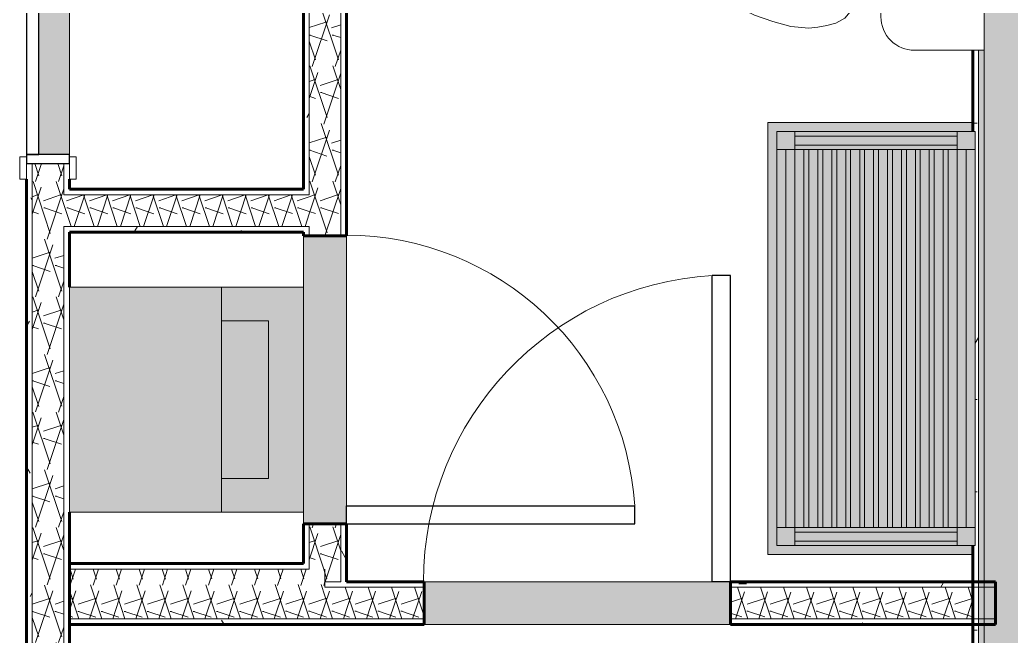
# Model space of a CAD drawing. Header units: inches. Extents: x -4169 to -1846, y 9706 to 12377.
# Drawn here: x -3448.8 to -3338.7, y 10239.3 to 10307.8 of the extents above; entities that cross this region are included whole.
import ezdxf

# ---------------------------------------------------------------- set-up
doc = ezdxf.new("R2010")
doc.units = ezdxf.units.IN
doc.header["$MEASUREMENT"] = 0
for name, color, linetype, lineweight in [('0-1', 7, 'Continuous', 5), ('0-2', 10, 'Continuous', 18), ('A-DOOR-1', 7, 'Continuous', 9), ('A-DOOR-2', 50, 'Continuous', 30), ('A-DOOR-FRAM-1', 50, 'Continuous', 30), ('A-WALL', 113, 'Continuous', 18), ('A-WALL-1', 8, 'Continuous', 5), ('A-WALL-4', 250, 'Continuous', 60), ('A-WALL-5', 10, 'Continuous', 18), ('A-WALL-PATT-1', 7, 'Continuous', 9), ('A-WALL-PATT-2', 253, 'Continuous', 9), ('A-WALL-PATT-4', 111, 'Continuous', 9), ('I-WALL-2', 2, 'Continuous', 5), ('I-WALL-3', 2, 'Continuous', 60), ('P-SANR-FIXT-2', 7, 'Continuous', 9), ('P-SANR-FIXT-3', 55, 'Continuous', 9), ('Q-CASE-1', 253, 'Continuous', 9), ('Q-CASE-2', 7, 'Continuous', 9)]:
    doc.layers.add(name, color=color, linetype=linetype, lineweight=lineweight)
pattern_1 = [(0, (0, 0), (20.48, 5.12), [0.845, -14.515, 0.845, -14.515, -81.92]), (0, (0, 0), (20.48, 5.12), [-30.72, 0.845, -29.875, 0.845, -14.515, -35.84]), (0, (0, 0), (20.48, 5.12), [-76.8, 0.845, -9.395, 0.845, -24.755]), (120, (7.68, 2.56), (-14.67405006737632, 15.1762002695053), [0.8449999999999999, -14.515, 0.8449999999999999, -14.515, -81.91999999999999]), (120, (7.68, 2.56), (-14.67405006737632, 15.1762002695053), [-30.72, 0.8449999999999999, -29.875, 0.8449999999999999, -14.515, -35.84]), (120, (7.68, 2.56), (-14.67405006737632, 15.1762002695053), [-76.79999999999998, 0.8449999999999999, -9.394999999999998, 0.8449999999999999, -24.755]), (240, (10.24, 12.8), (-5.805949932623669, -20.2962002695053), [0.845, -14.515, 0.845, -14.515, -81.92]), (240, (10.24, 12.8), (-5.805949932623669, -20.2962002695053), [-30.72, 0.845, -29.875, 0.845, -14.515, -35.84]), (240, (10.24, 12.8), (-5.805949932623669, -20.2962002695053), [-76.8, 0.845, -9.395, 0.845, -24.755])]
pattern_2 = [(161.57, (0.32, 0.32), (-2.560496184573631, -0.0005373861552858683), [0, -18.214, 2.022, 0]), (18.43, (-0.32, 0.32), (-2.560496184573631, 0.0005373861552860904), [0, -18.214, 2.022, 0]), (108.43, (0.32, 0.32), (1.279220909290681, -6.400876726295667), [6.069999999999999, -14.166]), (71.57, (-0.32, 0.32), (1.279220909290681, 6.400876726295667), [6.07, -14.166])]

# ---------------------------------------------------------------- blocks, each defined once
blk = doc.blocks.new('SLIDING - FLUSH - 4-0 x 6-8-2636079-ENLARGED RCP - 1ST FLOOR PLAN')
at = {"layer": 'A-DOOR-1'}
for p, q in [((-24.2500000000001, 3.000000000000026), (-26.7500000000001, 3.000000000000026)), ((-26.7500000000001, 3.000000000000026), (-26.7500000000001, 2.250000000000026)), ((-26.7500000000001, 2.250000000000026), (-24.2500000000001, 2.250000000000026)), ((-24.2500000000001, 2.250000000000026), (-24.2500000000001, 3.000000000000026)), ((26.74999999999987, 3.000000000000026), (24.24999999999988, 3.000000000000026)), ((24.24999999999988, 3.000000000000026), (24.24999999999988, 2.250000000000026)), ((24.24999999999988, 2.250000000000026), (26.74999999999987, 2.250000000000026)), ((26.74999999999987, 2.250000000000026), (26.74999999999987, 3.000000000000026)), ((-24.25000000000009, -2.500000000038504), (-26.7500000000001, -2.500000000038504)), ((-26.7500000000001, -2.500000000038504), (-26.7500000000001, -3.250000000038195)), ((-26.7500000000001, -3.250000000038195), (-24.25000000000009, -3.250000000038195)), ((-24.25000000000009, -3.250000000038195), (-24.25000000000009, -2.500000000038504)), ((26.74999999999989, -2.500000000038504), (24.24999999999991, -2.500000000038504)), ((24.24999999999991, -2.500000000038504), (24.24999999999991, -3.250000000038195)), ((24.24999999999991, -3.250000000038195), (26.74999999999989, -3.250000000038195)), ((26.74999999999989, -3.250000000038195), (26.74999999999989, -2.500000000038504))]:
    blk.add_line(p, q, dxfattribs=at)
at = {"layer": 'A-DOOR-2'}
for p, q in [((0.9999999999999057, 2.250000000000026), (-24.00000000000011, 2.250000000000026)), ((-24.00000000000011, 2.250000000000026), (-24.00000000000011, 0.8750000000000295)), ((0.9999999999999057, 0.8750000000000295), (0.9999999999999057, 2.250000000000026)), ((-24.00000000000011, 0.8750000000000295), (0.9999999999999057, 0.8750000000000295)), ((23.99999999999988, 0.8750000000000295), (-1.000000000000095, 0.8750000000000295)), ((-1.000000000000095, 0.8750000000000295), (-1.000000000000095, -0.5000000000000034)), ((23.99999999999988, -0.5000000000000034), (23.99999999999988, 0.8750000000000295)), ((-1.000000000000095, -0.5000000000000034), (23.99999999999988, -0.5000000000000034))]:
    blk.add_line(p, q, dxfattribs=at)
at = {"layer": 'A-DOOR-FRAM-1'}
for p, q in [((-24.0000000000001, 2.250000000000026), (-25.0000000000001, 2.250000000000026)), ((-25.0000000000001, 2.250000000000026), (-25.0000000000001, -2.500000000038503)), ((-24.0000000000001, -2.500000000038503), (-24.0000000000001, 2.250000000000026)), ((23.99999999999988, 2.249999999999949), (23.99999999999988, -2.500000000000038)), ((24.9999999999999, 2.249999999999949), (23.99999999999988, 2.249999999999949)), ((24.9999999999999, -2.500000000000038), (24.9999999999999, 2.249999999999949)), ((-25.0000000000001, -2.500000000038503), (-24.0000000000001, -2.500000000038503)), ((23.99999999999988, -2.500000000000038), (24.9999999999999, -2.500000000000038))]:
    blk.add_line(p, q, dxfattribs=at)
blk = doc.blocks.new('SWING - SINGLE - FLUSH - 2-8 x 6-8 - PASSAGE-2632542-ENLARGED RCP - 1ST FLOOR PLAN')
at = {"layer": 'A-DOOR-1'}
blk.add_arc((16.00000000000093, 2.37499999999944), 32.06659275674492, 93.57587052023096, 179.9999999999998, dxfattribs=at)
at = {"layer": 'A-DOOR-2'}
for p, q in [((14, 2.374999999999781), (14, 34.37916177666408)), ((16.00000000000093, 34.37916177666408), (14, 34.37916177666408)), ((16.00000000000093, 2.374999999999781), (16.00000000000093, 34.37916177666408)), ((16.00000000000093, 2.374999999999781), (14, 2.374999999999781))]:
    blk.add_line(p, q, dxfattribs=at)
blk = doc.blocks.new('Stacked Washer and Dryer - 26_x25_ - Private-1372850-ENLARGED RCP - 1ST FLOOR PLAN')
at = {"layer": 'P-SANR-FIXT-3'}
blk.add_hatch(color=256, dxfattribs=at).paths.add_polyline_path([(25.99999999999809, -12.49999999998684), (25.99999999999622, 12.50000000001515), (-5.371703082346357e-12, 12.50000000001319), (-3.495870259939693e-12, -12.4999999999888), (17.08064247629943, -12.49999999998752)], flags=0)
at = {"layer": 'P-SANR-FIXT-2'}
for p, q in [((26.00000000000047, 12.50000000000033), (8.686384944667224e-13, 12.50000000000033)), ((8.701080220912921e-13, -12.49999999999967), (8.701080220912921e-13, 12.50000000000033)), ((16.90625000000028, -12.49999999999867), (16.90625000000028, 12.50000000000132)), ((26.00000000000047, 12.50000000000033), (26.00000000000047, -12.49999999999967)), ((22.09375000000043, 8.749999999999945), (16.90625000000028, 8.749999999999945)), ((22.09375000000043, -8.74999999999979), (22.09375000000043, 8.749999999999945)), ((16.90625000000028, -8.74999999999979), (22.09375000000043, -8.74999999999979)), ((8.701080220912921e-13, -12.49999999999967), (26.00000000000047, -12.49999999999967))]:
    blk.add_line(p, q, dxfattribs=at)
blk = doc.blocks.new('SWING - SINGLE - FLUSH - 2-10 x 6-8 - PRIVACY-2632541-ENLARGED RCP - 1ST FLOOR PLAN')
at = {"layer": 'A-DOOR-1'}
blk.add_arc((17.00000000000093, 2.374999999999297), 34.06659275674493, 93.36568699838678, 179.9999999999998, dxfattribs=at)
at = {"layer": 'A-DOOR-2'}
for p, q in [((15, 2.374999999999781), (15, 36.38283353955165)), ((17.00000000000093, 36.38283353955165), (15, 36.38283353955165)), ((17.00000000000093, 2.374999999999781), (17.00000000000093, 36.38283353955165)), ((17.00000000000093, 2.374999999999781), (15, 2.374999999999781))]:
    blk.add_line(p, q, dxfattribs=at)
blk = doc.blocks.new('Toilet-Domestic-3D - Toilet-Domestic-3D-1372870-ENLARGED RCP - 1ST FLOOR PLAN')
at = {"layer": 'P-SANR-FIXT-2'}
for p, q in [((-2.739764113511752, 11.00000000000004), (-1.873738709727293, 11.50000000000007)), ((-1.8737387097273, 11.50000000000006), (-0.5000000000001319, 12.00000000000002)), ((-0.5000000000001313, 12.00000000000002), (0.5000000000001497, 12.00000000000002)), ((0.5000000000001499, 12.00000000000002), (1.87373870972732, 11.50000000000006)), ((1.873738709727307, 11.50000000000006), (2.73976411351174, 11.00000000000005)), ((-5.127195089653483, 8.000000000000119), (-3.739764113511693, 10.0000000000001)), ((-3.739764113511675, 10.00000000000013), (-2.739764113511752, 11.00000000000004)), ((2.739764113511739, 11.00000000000005), (3.73976411351172, 10.00000000000006)), ((3.739764113511725, 10.00000000000005), (5.127195089653514, 8.00000000000006)), ((-6.059810405963483, 6.000000000000149), (-5.127195089653489, 8.000000000000112)), ((5.12719508965351, 8.000000000000068), (6.059810405963534, 6.000000000000026)), ((-6.787750874495902, 4.000000000000084), (-6.05981040596345, 6.000000000000223)), ((6.05981040596353, 6.000000000000034), (6.787750874495948, 3.999999999999969)), ((-7.325688514504693, 1.99238939618356), (-6.787750874495926, 4.000000000000002)), ((6.787750874495935, 4.000000000000014), (7.325688514504699, 1.99238939618353)), ((-7.50000000000002, -2.626845807189435e-14), (-7.325688514504699, 1.992389396183531)), ((7.325688514504699, 1.992389396183527), (7.50000000000002, -8.759659664292484e-14)), ((-7.412844257252363, -0.9961946980916817), (-7.50000000000002, -3.647082635893638e-14)), ((-7.235846299147757, -1.999999999999842), (-7.412844257252363, -0.9961946980916907)), ((7.412844257252371, -0.9961946980917603), (7.235846299147749, -1.999999999999968)), ((7.500000000000021, -7.083352582108447e-14), (7.412844257252374, -0.9961946980917403)), ((-6.967897106716618, -2.999999999999916), (-7.235846299147756, -1.999999999999837)), ((7.235846299147753, -1.999999999999948), (6.967897106716618, -2.999999999999932)), ((-6.401133212130356, -3.999999999999926), (-6.967897106716618, -2.999999999999912)), ((6.967897106716618, -2.999999999999936), (6.40113321213035, -3.999999999999953)), ((-5.209379619536154, -4.999999999999911), (-6.401133212130357, -3.999999999999923)), ((6.401133212130349, -3.999999999999955), (5.209379619536155, -4.999999999999936)), ((-3.835640909808955, -5.499999999999876), (-5.209379619536155, -4.99999999999991)), ((-4.861662917351556, -8.023778450744098), (-5.209379619536154, -4.999999999999911)), ((-0.9999999999997728, -5.999999999999972), (-3.835640909808916, -5.499999999999884)), ((3.835640909808861, -5.499999999999932), (0.9999999999997848, -5.999999999999972)), ((5.209379619536155, -4.999999999999937), (3.835640909808857, -5.499999999999933)), ((4.861662917351547, -8.023778450744098), (5.209379619536154, -4.999999999999936)), ((0.9999999999997808, -5.999999999999972), (-0.9999999999997728, -5.999999999999972)), ((6.24999999999998, -8.023778450744098), (-6.250000000000018, -8.023778450744098)), ((-9.976221549255797, -11.74999999999998), (-9.976221549255797, -19.47622154925572)), ((9.976221549255834, -19.47622154925572), (9.976221549255834, -11.74999999999989)), ((-9.976221549255797, -19.47622154925572), (9.976221549255834, -19.47622154925572))]:
    blk.add_line(p, q, dxfattribs=at)
for centre, radius, start, end in [((-6.249999999999996, -11.74999999999996), 3.726221549255814, 90.00000000000034, 180.0000000000004), ((6.250000000000004, -11.74999999999991), 3.726221549255821, 3.244165775092787e-13, 90.00000000000044)]:
    blk.add_arc(centre, radius, start, end, dxfattribs=at)
blk = doc.blocks.new('Bath Vanity - Bath Vanity 48_-V11-ENLARGED RCP - 1ST FLOOR PLAN')
at = {"layer": 'Q-CASE-1'}
h = blk.add_hatch(color=256, dxfattribs=at)
h.paths.add_polyline_path([(23.73770491802258, -23.00000000002649), (23.73770491802292, -21.00000000000324), (21.73770491801315, -21.00000000000221), (21.73770491802338, -23.00000000002546)], flags=0)
h.paths.add_polyline_path([(23.73770491803247, -3.00000000000324), (23.73770491802395, -1.000000000004036), (21.73770491802372, -1.000000000003012), (21.7377049180227, -3.000000000002216), (23.23770491803259, -3.000000000002899)], flags=0)
h.paths.add_polyline_path([(-20.26229508197627, -21.16233373877827), (-20.26229508197627, -21.00000000000221), (-22.26229508198571, -20.99999999997885), (-22.26229508197821, -23.0000000000021), (-20.26229508197798, -23.00000000000312), (-20.26229508197764, -21.99999999998067)], flags=0)
h.paths.add_polyline_path([(-20.26229508196672, -2.999999999979877), (-20.26229508197764, -0.9999999999806731), (-22.26229508197718, -0.99999999997965), (-22.26229508197616, -2.999999999978854), (-20.76229508196695, -2.999999999979536)], flags=0)
for points in [[(21.73770491802338, -1.249999980057097), (21.73770491802372, -1.000000000003055), (-20.26229508197764, -0.9999999999807158), (-20.26229508197832, -2.000000000002998), (21.73770491802304, -2.000000000025338)], [(-21.76229508197695, -4.000000000003367), (-21.76229508197627, -2.999999999979039), (-22.26229508197752, -2.999999999978868), (-22.26229508197752, -20.99999999997886), (-21.76229508198582, -20.99999999997904), (-21.76229508197695, -4.279349718019673)], [(-20.76229508197036, -9.181818181788861), (-20.76229508196695, -2.999999999979543), (-21.76229508197627, -2.999999999979031), (-21.76229508198582, -20.99999999997903), (-20.7622950819765, -20.99999999997954), (-20.7622950819707, -10.18181818181319)], [(-20.26229508197559, -19.4545454545276), (-20.26229508196672, -2.999999999979891), (-20.76229508196695, -2.99999999997955), (-20.7622950819765, -20.99999999997955), (-20.26229508197627, -20.99999999997989), (-20.26229508197593, -19.99999999995556)], [(21.73770491802201, -4.000000000026564), (21.7377049180227, -3.000000000002234), (-20.26229508196672, -2.999999999979895), (-20.26229508196741, -4.000000000004224), (3.889688827275335, -4.000000000017014)], [(22.23770491801372, -19.45454545455011), (22.23770491802258, -3.000000000002401), (21.7377049180227, -3.00000000000223), (21.73770491801315, -21.00000000000223), (22.23770491801303, -21.0000000000024), (22.23770491801337, -19.99999999997807)], [(23.23770491802713, -13.2727272727413), (23.23770491803259, -3.000000000002906), (22.23770491802258, -3.000000000002394), (22.23770491801303, -21.00000000000239), (23.23770491802304, -21.0000000000029), (23.23770491802679, -13.81818181816926)], [(23.73770491802292, -21.00000000000325), (23.73770491802361, -3.000000000003253), (23.23770491803259, -3.000000000002912), (23.23770491802304, -21.00000000000291)], [(21.73770491802133, -5.54545454547885), (21.73770491802167, -4.545454545454521), (-20.26229508196775, -4.545454545432182), (-20.26229508196809, -5.545454545456511), (3.889688827274653, -5.5454545454693)], [(21.73770491802031, -7.090909090931307), (21.73770491802099, -6.090909090906807), (-20.26229508196843, -6.090909090884468), (-20.26229508196911, -7.090909090908967), (3.88968882727363, -7.090909090921757)], [(21.73770491801963, -8.636363636383594), (21.73770491802031, -7.636363636359095), (-20.26229508196911, -7.636363636336755), (-20.26229508196979, -8.636363636361255), (3.889688827272948, -8.636363636374044)], [(21.73770491801895, -10.18181818183588), (21.73770491801929, -9.181818181811552), (-20.26229508197013, -9.181818181789213), (-20.26229508197047, -10.18181818181354), (3.889688827272266, -10.18181818182633)], [(21.73770491801792, -11.72727272728834), (21.7377049180186, -10.72727272726384), (-20.26229508197082, -10.7272727272415), (-20.2622950819715, -11.727272727266), (3.889688827271243, -11.72727272727879)], [(21.73770491801724, -13.27272727274063), (21.73770491801758, -12.27272727271613), (-20.26229508197184, -12.27272727269379), (-20.26229508197218, -13.27272727271829), (3.889688827270561, -13.27272727273108)], [(21.73770491801622, -14.81818181819291), (21.7377049180169, -13.81818181816858), (-20.26229508197252, -13.81818181814625), (-20.2622950819732, -14.81818181817057), (3.889688827269537, -14.81818181818336)], [(21.73770491801553, -16.36363636364537), (21.73770491801622, -15.36363636362087), (-20.2622950819732, -15.36363636359853), (-20.26229508197389, -16.36363636362303), (3.889688827268855, -16.36363636363582)], [(21.73770491801485, -17.90909090909766), (21.73770491801519, -16.90909090907316), (-20.26229508197423, -16.90909090905082), (-20.26229508197457, -17.90909090907532), (3.889688827268173, -17.90909090908811)], [(21.73770491801383, -19.45454545454994), (21.73770491801451, -18.45454545452561), (-20.26229508197491, -18.45454545450328), (-20.26229508197559, -19.4545454545276), (3.88968882726715, -19.45454545454039)], [(21.73770491801315, -21.00000000000223), (21.73770491801349, -19.9999999999779), (-20.26229508197593, -19.99999999995556), (-20.26229508197627, -20.99999999997989), (3.889688827266468, -20.99999999999268)], [(21.73770491802338, -23.0000000000255), (21.73770491802372, -22.00000000000305), (-20.26229508197764, -21.99999999998071), (-20.26229508197798, -23.00000000000317), (3.889688827265445, -23.00000000001596)]]:
    blk.add_hatch(color=256, dxfattribs=at).paths.add_polyline_path(points, flags=0)
h = blk.add_hatch(color=256, dxfattribs=at)
h.paths.add_polyline_path([(24.73770491802372, -24.00000000002877), (24.73770491803566, -1.249999980058881), (23.73770491802429, -1.249999980058369), (23.73770491802327, -23.00000000002678), (-22.26229508197752, -23.00000000000239), (-22.26229508197684, -1.249999980033983), (-23.2622950819773, -1.249999980033472), (-23.26229508198923, -24.00000000000336), (23.73770491802258, -24.00000000002825)], flags=0)
h.paths.add_polyline_path([(21.7377049180244, -22.0000000000033), (21.73770491801383, -21.0000000000025), (-20.26229508197559, -20.99999999998017), (-20.26229508197661, -21.99999999998096), (3.889688827266468, -21.99999999999375)], flags=0)
h.paths.add_polyline_path([(21.73770491801997, -9.181818181811826), (21.73770491802031, -8.63636363638387), (-20.26229508196911, -8.63636363636153), (-20.26229508196945, -9.181818181789486), (3.889688827273289, -9.181818181802276)], flags=0)
h.paths.add_polyline_path([(21.73770491801929, -10.72727272726411), (21.73770491801963, -10.18181818183615), (-20.26229508196979, -10.18181818181382), (-20.26229508197013, -10.72727272724177), (3.889688827272607, -10.72727272725456)], flags=0)
h.paths.add_polyline_path([(21.73770491801588, -16.90909090907343), (21.73770491801622, -16.36363636364564), (-20.2622950819732, -16.3636363636233), (-20.26229508197354, -16.90909090905109), (3.889688827269196, -16.90909090906388)], flags=0)
h.paths.add_polyline_path([(21.73770491801417, -19.99999999997818), (21.73770491801451, -19.45454545455022), (-20.26229508197491, -19.45454545452788), (-20.26229508197525, -19.99999999995584), (3.889688827267491, -19.99999999996863)], flags=0)
h.paths.add_polyline_path([(21.73770491801826, -12.2727272727164), (21.7377049180186, -11.72727272728861), (-20.26229508197082, -11.72727272726627), (-20.26229508197116, -12.27272727269406), (3.889688827271584, -12.27272727270685)], flags=0)
h.paths.add_polyline_path([(21.73770491802099, -7.090909090931581), (-20.26229508196843, -7.090909090909242), (-20.26229508196843, -7.63636363633703), (21.73770491802099, -7.636363636359369)], flags=0)
h.paths.add_polyline_path([(21.73770491801519, -18.45454545452589), (21.73770491801553, -17.90909090909793), (-20.26229508197389, -17.90909090907559), (-20.26229508197423, -18.45454545450355), (3.889688827268514, -18.45454545451634)], flags=0)
h.paths.add_polyline_path([(21.73770491802201, -5.545454545479124), (-20.26229508196741, -5.545454545456784), (-20.26229508196775, -6.090909090884742), (21.73770491802167, -6.090909090907082)], flags=0)
h.paths.add_polyline_path([(21.73770491801758, -13.81818181816886), (21.73770491801792, -13.2727272727409), (-20.2622950819715, -13.27272727271856), (-20.26229508197184, -13.81818181814652), (3.889688827270902, -13.81818181815931)], flags=0)
h.paths.add_polyline_path([(21.7377049180227, -4.000000000026836), (-20.26229508196672, -4.000000000004497), (-20.26229508196706, -4.545454545432455), (21.73770491802236, -4.545454545454795)], flags=0)
h.paths.add_polyline_path([(21.73770491802372, -2.000000000025587), (-20.2622950819657, -2.000000000003247), (-20.26229508196604, -2.999999999980168), (21.73770491802338, -3.000000000002507)], flags=0)
h.paths.add_polyline_path([(21.7377049180169, -15.36363636362114), (21.7377049180169, -14.81818181819319), (-20.26229508197252, -14.81818181817085), (-20.26229508197252, -15.3636363635988), (3.889688827270219, -15.36363636361159)], flags=0)
at = {"layer": 'Q-CASE-2'}
for p, q in [((-22.26229508196723, -2.999999999999993), (-22.26229508196723, -0.9999999999999977)), ((-22.26229508196723, -0.9999999999999977), (-20.26229508196723, -0.9999999999999977)), ((21.73770491803297, -1.000000000000039), (-20.26229508196739, -1.000000000000039)), ((-20.26229508196723, -0.9999999999999977), (-20.26229508196723, -2.999999999999993)), ((21.73770491803284, -3.000000000000106), (21.73770491803284, -0.9999999999999977)), ((21.73770491803284, -0.9999999999999977), (23.73770491803283, -0.9999999999999977)), ((23.73770491803283, -0.9999999999999977), (23.73770491803283, -3.000000000000106)), ((-23.2622950819672, -24.00000000000021), (-23.2622950819672, -1.249999980023981)), ((21.73770491803297, -2.000000000000144), (-20.26229508196739, -2.000000000000144)), ((24.73770491803278, -1.24999998005065), (24.73770491803278, -24.00000000000021)), ((-22.26229508196635, -2.999999999999563), (-22.26229508196635, -20.99999999999964)), ((-20.26229508196723, -2.999999999999993), (-22.26229508196723, -2.999999999999993)), ((-21.76229508196634, -2.999999999999556), (-21.76229508196634, -20.99999999999964)), ((-20.76229508196634, -2.999999999999556), (-20.76229508196634, -20.99999999999964)), ((21.73770491803252, -3.00000000000013), (-20.26229508196624, -3.00000000000013)), ((-20.26229508196633, -2.999999999999563), (-20.26229508196633, -20.99999999999964)), ((21.73770491803288, -2.999999999996944), (21.73770491803288, -20.99999999999703)), ((23.73770491803283, -3.000000000000106), (21.73770491803284, -3.000000000000106)), ((22.23770491803288, -2.999999999996937), (22.23770491803288, -20.99999999999702)), ((23.23770491803288, -2.999999999996937), (23.23770491803288, -20.99999999999702)), ((23.73770491803289, -2.999999999996944), (23.73770491803289, -20.99999999999703)), ((-20.26229508196665, -4.000000000000126), (21.7377049180325, -4.000000000000126)), ((21.73770491803294, -4.545454545452463), (-20.26229508196622, -4.545454545452463)), ((-20.26229508196664, -5.54545454545246), (21.73770491803251, -5.54545454545246)), ((21.73770491803294, -6.090909090904798), (-20.26229508196622, -6.090909090904798)), ((-20.26229508196624, -7.090909090904795), (21.73770491803252, -7.090909090904795)), ((21.73770491803294, -7.636363636357133), (-20.26229508196622, -7.636363636357133)), ((-20.26229508196624, -8.636363636357128), (21.73770491803253, -8.636363636357128)), ((21.73770491803294, -9.181818181809465), (-20.26229508196622, -9.181818181809465)), ((-20.26229508196622, -10.18181818180946), (21.73770491803295, -10.18181818180946)), ((21.73770491803294, -10.7272727272618), (-20.26229508196622, -10.7272727272618)), ((-20.26229508196622, -11.7272727272618), (21.73770491803294, -11.7272727272618)), ((21.73770491803294, -12.27272727271414), (-20.26229508196622, -12.27272727271414)), ((-20.26229508196622, -13.27272727271413), (21.73770491803295, -13.27272727271413)), ((21.73770491803295, -13.81818181816647), (-20.26229508196622, -13.81818181816647)), ((-20.26229508196622, -14.81818181816647), (21.73770491803295, -14.81818181816647)), ((21.73770491803295, -15.3636363636188), (-20.26229508196622, -15.3636363636188)), ((-20.26229508196622, -16.3636363636188), (21.73770491803296, -16.3636363636188)), ((21.73770491803295, -16.90909090907114), (-20.26229508196622, -16.90909090907114)), ((-20.26229508196622, -17.90909090907113), (21.73770491803296, -17.90909090907113)), ((21.73770491803295, -18.45454545452347), (-20.26229508196622, -18.45454545452347)), ((-20.26229508196622, -19.45454545452347), (21.73770491803296, -19.45454545452347)), ((21.73770491803301, -19.9999999999758), (-20.26229508196613, -19.9999999999758)), ((-22.26229508196723, -23.00000000000005), (-22.26229508196723, -21.00000000000005)), ((-22.26229508196723, -21.00000000000005), (-20.26229508196712, -21.00000000000005)), ((-20.26229508196613, -20.9999999999758), (21.73770491803301, -20.9999999999758)), ((-20.26229508196712, -21.00000000000005), (-20.26229508196712, -23.00000000000005)), ((21.73770491803297, -22.00000000000004), (-20.26229508196739, -22.00000000000004)), ((21.73770491803293, -23.00000000000005), (21.73770491803293, -21.00000000000006)), ((21.73770491803293, -21.00000000000006), (23.73770491803283, -21.00000000000006)), ((23.73770491803283, -21.00000000000006), (23.73770491803283, -23.00000000000005)), ((-20.26229508196712, -23.00000000000005), (-22.26229508196723, -23.00000000000005)), ((21.73770491803297, -23.00000000000015), (-20.26229508196739, -23.00000000000015)), ((23.73770491803283, -23.00000000000005), (21.73770491803293, -23.00000000000005)), ((24.73770491803278, -24.00000000000021), (-23.2622950819672, -24.00000000000021))]:
    blk.add_line(p, q, dxfattribs=at)
blk = doc.blocks.new('CTR - 1st Phase - Unit Layouts_rvt-1-ENLARGED RCP - 1ST FLOOR PLAN')
at = {"layer": 'A-WALL-1'}
h = blk.add_hatch(color=256, dxfattribs=at)
h.paths.add_polyline_path([(-3446.648736679711, 10292.83939611051), (-3443.273736679709, 10292.83939611051), (-3443.27373667971, 10340.83939611051), (-3445.273736679711, 10340.83939611051), (-3445.273736679711, 10315.83939611051), (-3446.648736679712, 10315.83939611051), (-3446.648736679712, 10309.45424403871)], flags=0)
h.paths.add_polyline_path([(-3448.023736679711, 10317.83939611051), (-3446.648736679712, 10317.83939611051), (-3446.648736679712, 10340.83939611051), (-3448.023736679711, 10340.83939611051), (-3448.023736679711, 10324.48871556608)], flags=0)
for points in [[(-3412.52373667971, 10251.80684784869), (-3412.523736679709, 10283.80684784869), (-3417.273736679708, 10283.80684784869), (-3417.273736679708, 10251.80684784869), (-3413.148736679709, 10251.80684784869)], [(-3396.652038479976, 10240.63939610895), (-3369.89873667971, 10240.63939610895), (-3369.89873667971, 10245.38939610895), (-3403.898736679709, 10245.38939610895), (-3403.898736679709, 10240.63939610895), (-3401.934450965422, 10240.63939610895)]]:
    blk.add_hatch(color=256, dxfattribs=at).paths.add_polyline_path(points, flags=0)
at = {"layer": 'A-WALL-PATT-1'}
h = blk.add_hatch(dxfattribs=at)
h.set_pattern_fill('FP_1', color=256, style=0, pattern_type=2)
h.set_pattern_definition(pattern_1)
h.paths.add_polyline_path([(-3417.273736679708, 10247.38939610895), (-3416.648736679709, 10247.38939610895), (-3416.648736679709, 10251.80684784869), (-3417.273736679708, 10251.80684784869), (-3417.273736679708, 10247.61261039467)], flags=0)
h.paths.add_polyline_path([(-3416.64873667971, 10283.80684784869), (-3416.64873667971, 10284.84929958844), (-3417.273736679708, 10284.84929958844), (-3417.273736679708, 10283.80684784869)], flags=0)
h.paths.add_polyline_path([(-3416.64873667971, 10288.34929958844), (-3416.673736679713, 10345.83939611051), (-3417.273736679709, 10345.83939611051), (-3417.273736679708, 10288.34929958844)], flags=0)
h = blk.add_hatch(dxfattribs=at)
h.set_pattern_fill('FP_1', color=256, style=0, pattern_type=2)
h.set_pattern_definition(pattern_1)
h.paths.add_polyline_path([(-3413.148736679709, 10245.38939610895), (-3412.52373667971, 10245.38939610895), (-3412.52373667971, 10251.80684784869), (-3413.148736679709, 10251.80684784869), (-3413.148736679709, 10245.43468596402)], flags=0)
h.paths.add_polyline_path([(-3413.14873667971, 10283.80684784869), (-3412.523736679709, 10283.80684784869), (-3412.52373667971, 10345.83939611051), (-3413.148736679709, 10345.83939611051), (-3413.14873667971, 10288.34929958844)], flags=0)
h = blk.add_hatch(dxfattribs=at)
h.set_pattern_fill('FP_1', color=256, style=0, pattern_type=2)
h.set_pattern_definition(pattern_1)
h.paths.add_polyline_path([(-3448.023736679709, 10237.14505264029), (-3447.398736679711, 10237.77005264029), (-3447.398736679711, 10291.83939611051), (-3448.023736679711, 10291.83939611051), (-3448.023736679709, 10237.77005264029)], flags=0)
h.paths.add_polyline_path([(-3447.398736679711, 10341.83939611051), (-3447.398736679711, 10345.21439611051), (-3448.023736679711, 10345.21439611051), (-3448.023736679711, 10341.83939611051)], flags=0)
h = blk.add_hatch(dxfattribs=at)
h.set_pattern_fill('FP_1', color=256, style=0, pattern_type=2)
h.set_pattern_definition(pattern_1)
h.paths.add_polyline_path([(-3443.898736679709, 10235.4364216955), (-3443.273736679709, 10236.0614216955), (-3443.273736679709, 10284.84929958844), (-3443.898736679711, 10284.84929958844), (-3443.898736679709, 10236.0614216955)], flags=0)
h.paths.add_polyline_path([(-3443.898736679711, 10288.34929958844), (-3443.273736679712, 10288.34929958844), (-3443.273736679709, 10291.83939611051), (-3443.898736679711, 10291.83939611051), (-3443.898736679711, 10288.43343420382)], flags=0)
h.paths.add_polyline_path([(-3443.898736679711, 10341.83939611051), (-3443.27373667971, 10341.83939611051), (-3443.27373667971, 10345.21439611051), (-3443.898736679711, 10345.21439611051), (-3443.898736679711, 10343.58939611051)], flags=0)
h = blk.add_hatch(dxfattribs=at)
h.set_pattern_fill('FP_1', color=256, style=0, pattern_type=2)
h.set_pattern_definition(pattern_1)
h.paths.add_polyline_path([(-3417.273736679708, 10284.22429958844), (-3417.273736679708, 10284.84929958844), (-3443.273736679709, 10284.84929958844), (-3443.273736679709, 10284.22429958856), (-3436.77373667971, 10284.22429958844)], flags=0)
h = blk.add_hatch(dxfattribs=at)
h.set_pattern_fill('FP_1', color=256, style=0, pattern_type=2)
h.set_pattern_definition(pattern_1)
h.paths.add_polyline_path([(-3403.898736679709, 10244.76439610895), (-3403.898736679709, 10245.38939610895), (-3414.898736679707, 10245.38939610895), (-3414.898736679709, 10244.76439610895), (-3408.06770568524, 10244.76439610895)], flags=0)
h.paths.add_polyline_path([(-3369.89873667971, 10244.76439610895), (-3342.973736679717, 10244.76439610895), (-3342.973736679717, 10245.38939610895), (-3369.89873667971, 10245.38939610895)], flags=0)
h = blk.add_hatch(dxfattribs=at)
h.set_pattern_fill('FP_1', color=256, style=0, pattern_type=2)
h.set_pattern_definition(pattern_1)
h.paths.add_polyline_path([(-3414.898736679709, 10240.63939610895), (-3414.898736679709, 10241.26439610895), (-3443.273736679709, 10241.26439610895), (-3443.273736679709, 10240.63939610895), (-3415.33370972837, 10240.63939610895)], flags=0)
h = blk.add_hatch(dxfattribs=at)
h.set_pattern_fill('FP_1', color=256, style=0, pattern_type=2)
h.set_pattern_definition(pattern_1)
h.paths.add_polyline_path([(-3414.898736679709, 10240.63939610895), (-3403.898736679709, 10240.63939610895), (-3403.898736679709, 10241.26439610895), (-3414.898736679709, 10241.26439610895), (-3414.898736679709, 10240.8863356668)], flags=0)
h.paths.add_polyline_path([(-3362.88607043846, 10240.63939610895), (-3342.973736679717, 10240.63939610895), (-3342.973736679717, 10241.26439610895), (-3369.89873667971, 10241.26439610895), (-3369.89873667971, 10240.63939610895), (-3365.723736699686, 10240.63939610895)], flags=0)
at = {"layer": 'A-WALL-PATT-2'}
h = blk.add_hatch(dxfattribs=at)
h.set_pattern_fill('FP_2', color=256, style=0, pattern_type=2)
h.set_pattern_definition(pattern_2)
h.paths.add_polyline_path([(-3414.898736679709, 10245.38939610895), (-3413.148736679709, 10245.38939610895), (-3413.148736679709, 10251.80684784869), (-3416.648736679709, 10251.80684784869), (-3416.648736679709, 10246.76439610895), (-3414.898736679709, 10246.76439610895), (-3414.898736679709, 10245.56149755823)], flags=0)
h.paths.add_polyline_path([(-3413.14873667971, 10283.80684784869), (-3413.148736679709, 10345.83939611051), (-3416.648736679709, 10345.83939611051), (-3416.64873667971, 10283.80684784869)], flags=0)
h = blk.add_hatch(dxfattribs=at)
h.set_pattern_fill('FP_2', color=256, style=0, pattern_type=2)
h.set_pattern_definition(pattern_2)
h.paths.add_polyline_path([(-3447.398736679709, 10232.82030517198), (-3443.898736679709, 10236.32030517198), (-3443.898736679711, 10291.83939611051), (-3447.398736679711, 10291.83939611051), (-3447.398736679709, 10236.0614216955)], flags=0)
h.paths.add_polyline_path([(-3447.398736679711, 10341.83939611051), (-3443.898736679711, 10341.83939611051), (-3443.898736679711, 10345.21439611051), (-3447.398736679711, 10345.21439611051)], flags=0)
h = blk.add_hatch(dxfattribs=at)
h.set_pattern_fill('FP_2', color=256, style=0, pattern_type=2)
h.set_pattern_definition(pattern_2)
h.paths.add_polyline_path([(-3417.273736679708, 10284.84929958844), (-3416.64873667971, 10284.84929958844), (-3416.64873667971, 10288.34929958844), (-3443.898736679711, 10288.34929958844), (-3443.898736679711, 10284.84929958844), (-3436.77373667971, 10284.84929958844)], flags=0)
h = blk.add_hatch(dxfattribs=at)
h.set_pattern_fill('FP_2', color=256, style=0, pattern_type=2)
h.set_pattern_definition(pattern_2)
h.paths.add_polyline_path([(-3417.273736679708, 10241.26439610895), (-3414.898736679709, 10241.26439610895), (-3414.898736679709, 10246.76439610895), (-3443.273736679709, 10246.76439610895), (-3443.273736679709, 10241.26439610895), (-3430.418006521491, 10241.26439610895)], flags=0)
h = blk.add_hatch(dxfattribs=at)
h.set_pattern_fill('FP_2', color=256, style=0, pattern_type=2)
h.set_pattern_definition(pattern_2)
h.paths.add_polyline_path([(-3414.232800024865, 10241.26439610895), (-3403.898736679709, 10241.26439610895), (-3403.898736679709, 10244.76439610895), (-3414.898736679709, 10244.76439610895), (-3414.898736679709, 10241.26439610895)], flags=0)
h.paths.add_polyline_path([(-3369.89873667971, 10241.26439610895), (-3342.973736679717, 10241.26439610895), (-3342.973736679717, 10244.76439610895), (-3369.89873667971, 10244.76439610895)], flags=0)
at = {"layer": 'A-WALL-4'}
for p, q in [((-3417.273736679706, 10288.97429958843), (-3417.273736679706, 10345.8393961105)), ((-3412.523736679706, 10345.8393961105), (-3412.523736679706, 10283.80684784868)), ((-3448.023736679706, 10238.02893611676), (-3448.023736679706, 10290.0893961105)), ((-3443.273736679706, 10290.0893961105), (-3443.273736679706, 10288.97429958843)), ((-3443.273736679706, 10288.97429958843), (-3417.273736679706, 10288.97429958843)), ((-3417.273736679706, 10284.22429958843), (-3443.273736679706, 10284.22429958843)), ((-3443.273736679706, 10284.22429958843), (-3443.273736679706, 10278.09929958842)), ((-3417.273736679706, 10283.80684784868), (-3417.273736679706, 10284.22429958843)), ((-3412.523736679706, 10283.80684784868), (-3417.273736679706, 10283.80684784868)), ((-3443.273736679706, 10253.09929958842), (-3443.273736679706, 10236.06142169549)), ((-3417.273736679706, 10247.38939610894), (-3417.273736679706, 10251.80684784868)), ((-3417.273736679706, 10251.80684784868), (-3412.523736679706, 10251.80684784868)), ((-3412.523736679706, 10251.80684784868), (-3412.523736679706, 10245.38939610894)), ((-3443.273736679706, 10247.38939610894), (-3417.273736679706, 10247.38939610894)), ((-3443.273736679706, 10240.63939610894), (-3443.273736679706, 10247.38939610894)), ((-3412.523736679706, 10245.38939610894), (-3403.898736679705, 10245.38939610894)), ((-3403.898736679705, 10245.38939610894), (-3403.898736679705, 10240.63939610894)), ((-3369.898736679705, 10245.38939610894), (-3340.473736679708, 10245.38939610895)), ((-3369.898736679705, 10240.63939610894), (-3369.898736679705, 10245.38939610894)), ((-3340.473736679708, 10245.38939610895), (-3340.473736679708, 10240.63939610894)), ((-3414.898736679706, 10240.63939610894), (-3443.273736679706, 10240.63939610894)), ((-3403.898736679705, 10240.63939610894), (-3414.898736679706, 10240.63939610894)), ((-3340.473736679708, 10240.63939610894), (-3369.898736679705, 10240.63939610894))]:
    blk.add_line(p, q, dxfattribs=at)
at = {"layer": 'A-WALL-5'}
for p, q in [((-3416.648736679706, 10288.34929958843), (-3416.648736679706, 10345.8393961105)), ((-3413.148736679706, 10283.80684784868), (-3413.148736679706, 10345.8393961105)), ((-3443.273736679706, 10292.8393961105), (-3443.273736679707, 10340.8393961105)), ((-3447.398736679706, 10291.8393961105), (-3447.398736679706, 10237.77005264028)), ((-3443.898736679706, 10291.8393961105), (-3443.898736679706, 10288.34929958842)), ((-3443.898736679706, 10288.34929958842), (-3443.273736679706, 10288.34929958843)), ((-3417.273736679706, 10288.34929958843), (-3443.273736679706, 10288.34929958843)), ((-3416.648736679706, 10288.34929958843), (-3417.273736679706, 10288.34929958843)), ((-3443.898736679706, 10284.84929958843), (-3443.273736679706, 10284.84929958843)), ((-3443.898736679706, 10284.84929958843), (-3443.898736679706, 10236.32030517197)), ((-3417.273736679706, 10284.84929958843), (-3443.273736679706, 10284.84929958843)), ((-3416.648736679706, 10284.84929958843), (-3417.273736679706, 10284.84929958843)), ((-3416.648736679706, 10283.80684784868), (-3416.648736679706, 10284.84929958843)), ((-3417.273736679706, 10283.80684784868), (-3417.273736679706, 10278.09929958842)), ((-3412.523736679706, 10251.80684784868), (-3412.523736679706, 10283.80684784868)), ((-3417.273736679706, 10253.09929958842), (-3417.273736679706, 10251.80684784868)), ((-3416.648736679706, 10247.38939610894), (-3416.648736679706, 10251.80684784868)), ((-3413.148736679706, 10245.38939610894), (-3413.148736679706, 10251.80684784868)), ((-3416.648736679706, 10246.76439610894), (-3443.273736679706, 10246.76439610894)), ((-3416.648736679706, 10247.38939610894), (-3416.648736679706, 10246.76439610894)), ((-3414.898736679706, 10245.38939610894), (-3414.898736679706, 10246.76439610894)), ((-3414.898736679706, 10246.76439610894), (-3414.898736679706, 10245.38939610894)), ((-3414.898736679706, 10245.38939610894), (-3413.148736679706, 10245.38939610894)), ((-3414.898736679706, 10244.76439610894), (-3414.898736679706, 10245.38939610894)), ((-3413.148736679706, 10245.38939610894), (-3414.898736679706, 10245.38939610894)), ((-3414.898736679706, 10245.38939610894), (-3414.898736679706, 10244.76439610894)), ((-3403.898736679705, 10244.76439610894), (-3414.898736679706, 10244.76439610894)), ((-3369.898736679706, 10245.38939610894), (-3403.898736679705, 10245.38939610894)), ((-3340.473736679708, 10244.76439610894), (-3369.898736679705, 10244.76439610894)), ((-3414.898736679706, 10241.26439610894), (-3443.273736679706, 10241.26439610894)), ((-3403.898736679705, 10241.26439610894), (-3414.898736679706, 10241.26439610894)), ((-3340.473736679708, 10241.26439610895), (-3369.898736679705, 10241.26439610894)), ((-3403.898736679705, 10240.63939610894), (-3369.898736679706, 10240.63939610894))]:
    blk.add_line(p, q, dxfattribs=at)
at = {"layer": '0-2'}
for name, p, rotation in [('SLIDING - FLUSH - 4-0 x 6-8-2636079-ENLARGED RCP - 1ST FLOOR PLAN', (-3445.773736679708, 10316.8393961105), 90.00000000000077), ('Toilet-Domestic-3D - Toilet-Domestic-3D-1372870-ENLARGED RCP - 1ST FLOOR PLAN', (-3361.199958228948, 10314.38939610918), 90.00000000003365), ('Bath Vanity - Bath Vanity 48_-V11-ENLARGED RCP - 1ST FLOOR PLAN', (-3341.723736699671, 10273.12710102722), 270.00000000003), ('SWING - SINGLE - FLUSH - 2-8 x 6-8 - PASSAGE-2632542-ENLARGED RCP - 1ST FLOOR PLAN', (-3414.898736679706, 10267.80684784868), 270)]:
    blk.add_blockref(name, p, dxfattribs=dict(at, rotation=rotation))
for name, p in [('SWING - SINGLE - FLUSH - 2-10 x 6-8 - PRIVACY-2632541-ENLARGED RCP - 1ST FLOOR PLAN', (-3386.898736679705, 10243.01439610894)), ('Stacked Washer and Dryer - 26_x25_ - Private-1372850-ENLARGED RCP - 1ST FLOOR PLAN', (-3443.273736679705, 10265.59929958842))]:
    blk.add_blockref(name, p, dxfattribs=at)

msp = doc.modelspace()

# ---------------------------------------------------------------- hatches: boundary and pattern name
at = {"layer": 'A-WALL-PATT-4'}
h = msp.add_hatch(dxfattribs=at)
h.set_pattern_fill('FP_1', color=256, style=0, pattern_type=2)
h.set_pattern_definition(pattern_1)
h.paths.add_polyline_path([(-3342.348736679718, 10018.08939611052), (-3342.348736679716, 10304.41317455994), (-3342.973736679716, 10304.41317455994), (-3342.973736679716, 10295.3893961092), (-3342.723736699662, 10295.3893961092), (-3342.723736699663, 10249.38939610919), (-3342.973736679717, 10249.38939610919), (-3342.973736679717, 10127.97689611878), (-3342.890045250305, 10127.97689611878), (-3342.890045250306, 10049.97689611874), (-3342.973736679718, 10049.97689611874), (-3342.973736679718, 10018.08939611052)], flags=0)
h.paths.add_polyline_path([(-3342.348736679716, 10324.36561765845), (-3342.348736679716, 10373.41439611047), (-3342.973736679715, 10373.41439611047), (-3342.973736679716, 10324.36561765845)], flags=0)
h = msp.add_hatch(dxfattribs=at)
h.set_pattern_fill('FP_2', color=256, style=0, pattern_type=2)
h.set_pattern_definition(pattern_2)
h.paths.add_polyline_path([(-3336.223736679718, 10018.08939611052), (-3336.223736679708, 10374.03939611047), (-3341.723736679708, 10374.03939611047), (-3341.72373667971, 10018.08939611052)], flags=0)
at = {"layer": 'I-WALL-2'}
h = msp.add_hatch(color=256, dxfattribs=at)
h.paths.add_polyline_path([(-3342.348736679718, 10018.08939611052), (-3341.72373667971, 10018.08939611052), (-3341.72373669966, 10304.41317455994), (-3342.348736679716, 10304.41317455994), (-3342.348736679718, 10027.93642116731)], flags=0)
h.paths.add_polyline_path([(-3341.810011179202, 10324.36561765845), (-3341.723736679708, 10324.36561765845), (-3341.723736679708, 10374.03939611047), (-3342.348736679709, 10374.03939611047), (-3342.348736679716, 10324.36561765845)], flags=0)

# ---------------------------------------------------------------- linework, layer by layer
at = {"layer": 'A-WALL'}
for p, q in [((-3342.348736679706, 10304.41317455993), (-3342.348736679714, 10018.08939611051)), ((-3341.723736679705, 10304.41317455993), (-3341.723736679714, 10018.08939611051))]:
    msp.add_line(p, q, dxfattribs=at)
at = {"layer": 'I-WALL-3'}
for p, q in [((-3342.973736679706, 10295.38939610919), (-3342.973736679706, 10304.41317455993)), ((-3342.97373667971, 10127.97689611873), (-3342.973736679707, 10249.38939610919))]:
    msp.add_line(p, q, dxfattribs=at)

# ---------------------------------------------------------------- block references
at = {"layer": '0-1'}
msp.add_blockref('CTR - 1st Phase - Unit Layouts_rvt-1-ENLARGED RCP - 1ST FLOOR PLAN', (0, 0), dxfattribs=at)

doc.saveas('drawing.dxf')
